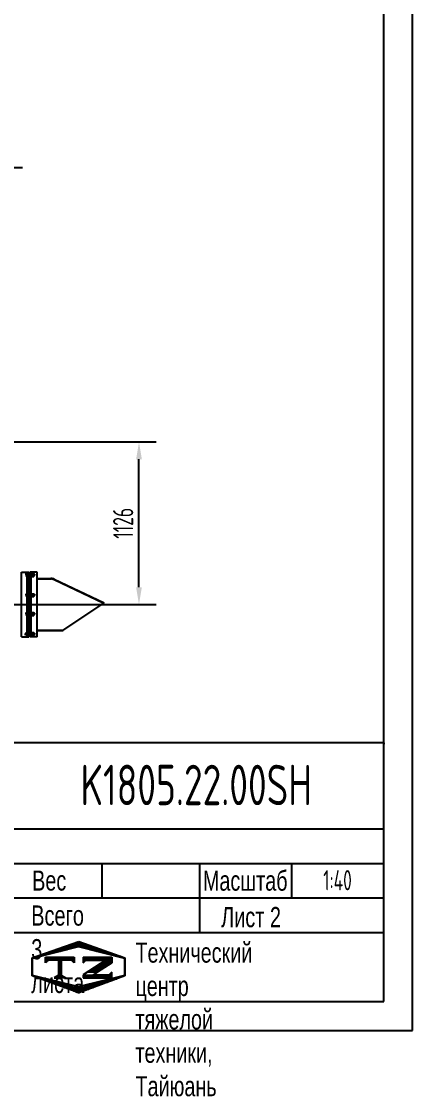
# Model space of a CAD drawing. Header units: millimetres. Extents: x 0 to 16800, y -458 to 11880.
# Drawn here: x 14089 to 16800, y -458 to 6990 of the extents above; entities that cross this region are included whole.
import ezdxf
from ezdxf.enums import TextEntityAlignment as Align

# ---------------------------------------------------------------- set-up
doc = ezdxf.new("R2010")
doc.units = ezdxf.units.MM
doc.header["$LTSCALE"] = 400
doc.linetypes.add('F', pattern=[0.75, 0.5, -0.25])
doc.linetypes.add('G', pattern=[2, 1.25, -0.25, 0.25, -0.25])
for name, color, linetype in [('01', 7, 'Continuous'), ('02', 1, 'Continuous'), ('04', 2, 'F'), ('05', 4, 'G'), ('08', 1, 'Continuous'), ('11', 3, 'Continuous'), ('THICK', 7, 'Continuous')]:
    doc.layers.add(name, color=color, linetype=linetype)
doc.styles.get("Standard").update_dxf_attribs({"font": 'isocp', "width": 0.707, "bigfont": 'intecad.shx'})
doc.dimstyles.new('INTE', dxfattribs={"dimscale": 40, "dimtxt": 3.5, "dimasz": 3, "dimexe": 3, "dimexo": 0, "dimgap": 1, "dimtad": 1, "dimdec": 3, "dimdsep": 46, "dimtxsty": 'Standard', "dimcen": 0, "dimclrd": 1, "dimclre": 1, "dimclrt": 3, "dimaunit": 1, "dimadec": 0, "dimazin": 0, "dimtfac": 1, "dimtmove": 0, "dimatfit": 0, "dimfxl": 1, "dimarcsym": 0})

# ---------------------------------------------------------------- blocks, each defined once
blk = doc.blocks.new('*U26')
at = {"layer": '01'}
for p, q in [((-10.8, 0), (-10.8, 10)), ((-10.8, 10), (0, 10)), ((-10.8, 6), (0, 6)), ((0, 10), (0, 0)), ((0, -10), (0, 0)), ((-10.8, 0), (-10.8, -10)), ((-10.8, -6), (0, -6)), ((-10.8, -10), (0, -10))]:
    blk.add_line(p, q, dxfattribs=at)
at = {"layer": '05'}
blk.add_line((-11.9, 0), (1.1, 0), dxfattribs=at)
blk = doc.blocks.new('*D47')
at = {"layer": '08', "color": 1, "lineweight": -2}
for p, q in [((12684.2, 4076.3), (15023.4, 4076.3)), ((14903.4, 3070.3), (14903.4, 3956.3)), ((13905.4, 2950.3), (15023.4, 2950.3))]:
    blk.add_line(p, q, dxfattribs=at)
at = {"layer": '08', "color": 1}
for points in [[(14883.4, 3956.3), (14923.4, 3956.3), (14903.4, 4076.3)], [(14883.4, 3070.3), (14923.4, 3070.3), (14903.4, 2950.3)]]:
    blk.add_solid(points, dxfattribs=at)
at = {"layer": 'DEFPOINTS', "color": 0}
for p in [(12684.2, 4076.3), (14903.4, 4076.3), (13905.4, 2950.3)]:
    blk.add_point(p, dxfattribs=at)
at = {"layer": '08', "color": 3, "insert": (14793.4, 3513.3), "char_height": 140, "attachment_point": 5, "rotation": 90}
blk.add_mtext('1126', dxfattribs=at)
blk = doc.blocks.new('*U58')
at = {"layer": '01'}
for points in [[(415, 5), (415, 292)], [(25, 5), (415, 5)]]:
    blk.add_lwpolyline(points, dxfattribs=at)
at = {"layer": '02'}
for points in [[(420, 0), (420, 297)], [(0, 0), (420, 0)]]:
    blk.add_lwpolyline(points, dxfattribs=at)
blk = doc.blocks.new('*X62')
at = {"color": 0}
for p, q in [((127.06, 7.8), (132.06, 7.8)), ((127.06, 7.5), (132.06, 7.5)), ((127.06, 7.2), (127.32, 7.2)), ((128.3, 5.7), (130.1, 5.7)), ((128.77, 6), (130.57, 6)), ((129.23, 6.3), (131.04, 6.3)), ((129.7, 6.6), (131.51, 6.6)), ((130.16, 6.9), (131.98, 6.9)), ((130.62, 7.2), (132.06, 7.2)), ((127.84, 5.4), (129.64, 5.4))]:
    blk.add_line(p, q, dxfattribs=at)
blk = doc.blocks.new('*X63')
at = {"color": 0}
for p, q in [((127.06, 4.8), (132.06, 4.8)), ((127.06, 4.5), (132.06, 4.5)), ((131.84, 5.1), (132.06, 5.1))]:
    blk.add_line(p, q, dxfattribs=at)
blk = doc.blocks.new('*X61')
at = {"color": 0}
for p, q in [((122.34, 4.5), (123.72, 4.5)), ((122.82, 4.8), (123.24, 4.8))]:
    blk.add_line(p, q, dxfattribs=at)
blk = doc.blocks.new('*X60')
at = {"color": 0}
for p, q in [((120.53, 7.8), (125.53, 7.8)), ((120.53, 7.5), (125.53, 7.5)), ((120.53, 7.2), (120.79, 7.2)), ((125.27, 7.2), (125.53, 7.2))]:
    blk.add_line(p, q, dxfattribs=at)
blk = doc.blocks.new('*X59')
at = {"color": 0}
for p, q in [((123.24, 9.6), (125.52, 9.6)), ((124.1, 9.9), (128.52, 9.9)), ((124.97, 10.2), (127.67, 10.2)), ((125.83, 10.5), (126.82, 10.5)), ((127.02, 9.6), (129.37, 9.6)), ((118.22, 7.8), (118.32, 7.8)), ((118.22, 7.5), (118.27, 7.5)), ((118.94, 8.1), (119.52, 8.1)), ((119.8, 8.4), (120.72, 8.4)), ((120.66, 8.7), (121.92, 8.7)), ((121.52, 9), (123.12, 9)), ((122.38, 9.3), (124.32, 9.3)), ((128.22, 9.3), (130.22, 9.3)), ((129.42, 9), (131.07, 9)), ((130.62, 8.7), (131.92, 8.7)), ((131.82, 8.4), (132.77, 8.4)), ((133.02, 8.1), (133.62, 8.1)), ((134.22, 7.8), (134.32, 7.8)), ((134.27, 7.5), (134.32, 7.5)), ((118.22, 7.2), (118.27, 7.2)), ((118.22, 6.9), (118.27, 6.9)), ((118.22, 6.6), (118.27, 6.6)), ((118.22, 6.3), (118.27, 6.3)), ((118.22, 6), (118.27, 6)), ((118.22, 5.7), (118.27, 5.7)), ((134.27, 7.2), (134.32, 7.2)), ((134.27, 6.9), (134.32, 6.9)), ((134.27, 6.6), (134.32, 6.6)), ((134.27, 6.3), (134.32, 6.3)), ((134.27, 6), (134.32, 6)), ((134.27, 5.7), (134.32, 5.7)), ((118.22, 5.4), (118.27, 5.4)), ((118.22, 5.1), (118.27, 5.1)), ((118.22, 4.8), (118.27, 4.8)), ((118.79, 4.5), (119.42, 4.5)), ((119.61, 4.2), (120.62, 4.2)), ((120.43, 3.9), (121.82, 3.9)), ((130.72, 3.9), (132.14, 3.9)), ((131.92, 4.2), (132.95, 4.2)), ((133.12, 4.5), (133.76, 4.5)), ((134.27, 5.4), (134.32, 5.4)), ((134.27, 5.1), (134.32, 5.1)), ((134.27, 4.8), (134.32, 4.8)), ((121.26, 3.6), (123.02, 3.6)), ((122.08, 3.3), (124.22, 3.3)), ((122.91, 3), (125.42, 3)), ((123.73, 2.7), (128.89, 2.7)), ((124.55, 2.4), (128.07, 2.4)), ((125.38, 2.1), (127.26, 2.1)), ((127.12, 3), (129.7, 3)), ((128.32, 3.3), (130.51, 3.3)), ((129.52, 3.6), (131.32, 3.6)), ((126.2, 1.8), (126.45, 1.8))]:
    blk.add_line(p, q, dxfattribs=at)

msp = doc.modelspace()

# ---------------------------------------------------------------- linework, layer by layer
at = {"layer": '01', "color": 7, "linetype": 'Continuous'}
for p, q in [((14088.8396, 2725.2865), (14088.8396, 3175.2865)), ((14088.8396, 3175.2865), (14138.8396, 3175.2865)), ((14128.8396, 2725.2865), (14128.8396, 3175.2865)), ((14133.8396, 2725.2865), (14133.8396, 3175.2865)), ((14138.8396, 2725.2865), (14138.8396, 3175.2865)), ((14146.8396, 2725.2865), (14146.8396, 3175.2865)), ((14196.8396, 3175.2865), (14146.8396, 3175.2865)), ((14151.8396, 2725.2865), (14151.8396, 3175.2865)), ((14156.8396, 2725.2865), (14156.8396, 3175.2865)), ((14173.2396, 3161.2865), (14178.8396, 3161.2865)), ((14173.2396, 3149.2865), (14178.8396, 3149.2865)), ((14178.8396, 3161.2865), (14178.8396, 3155.2865)), ((14178.8396, 3149.2865), (14178.8396, 3155.2865)), ((14196.8396, 2725.2865), (14196.8396, 3175.2865)), ((14196.8396, 3130.2865), (14292.9872, 3130.2865)), ((14196.8396, 3127.2865), (14292.9872, 3127.2865)), ((14173.2396, 3021.2865), (14178.8396, 3021.2865)), ((14173.2396, 3009.2865), (14178.8396, 3009.2865)), ((14178.8396, 3021.2865), (14178.8396, 3015.2865)), ((14178.8396, 3009.2865), (14178.8396, 3015.2865)), ((14173.2396, 2891.2865), (14178.8396, 2891.2865)), ((14173.2396, 2879.2865), (14178.8396, 2879.2865)), ((14178.8396, 2891.2865), (14178.8396, 2885.2865)), ((14178.8396, 2879.2865), (14178.8396, 2885.2865)), ((14196.8396, 2770.2865), (14374.8396, 2770.2865)), ((14088.8396, 2725.2865), (14138.8396, 2725.2865)), ((14196.8396, 2725.2865), (14146.8396, 2725.2865)), ((14173.2396, 2751.2865), (14178.8396, 2751.2865)), ((14173.2396, 2739.2865), (14178.8396, 2739.2865)), ((14178.8396, 2751.2865), (14178.8396, 2745.2865)), ((14178.8396, 2739.2865), (14178.8396, 2745.2865))]:
    msp.add_line(p, q, dxfattribs=at)
at = {"layer": '01'}
for p, q in [((14121.3396, 3165.3015), (14128.8396, 3165.3015)), ((14121.3396, 3155.2865), (14121.3396, 3165.3015)), ((14128.8396, 3161.2865), (14121.3396, 3161.2865)), ((14121.3396, 3155.2865), (14121.3396, 3145.2715)), ((14128.8396, 3149.2865), (14121.3396, 3149.2865)), ((14121.3396, 3145.2715), (14128.8396, 3145.2715)), ((14128.8396, 3165.3015), (14128.8396, 3155.2865)), ((14128.8396, 3145.2715), (14128.8396, 3155.2865)), ((14146.8396, 3130.2865), (14146.8396, 3130.2865)), ((14156.8396, 3167.2865), (14159.3396, 3167.2865)), ((14156.8396, 3155.2865), (14156.8396, 3167.2865)), ((14156.8396, 3164.4865), (14156.8396, 3155.2865)), ((14156.8396, 3146.0865), (14156.8396, 3155.2865)), ((14156.8396, 3155.2865), (14156.8396, 3143.2865)), ((14156.8396, 3143.2865), (14159.3396, 3143.2865)), ((14159.3396, 3167.2865), (14159.3396, 3155.2865)), ((14159.3396, 3164.4865), (14162.4396, 3164.4865)), ((14159.3396, 3155.2865), (14159.3396, 3164.4865)), ((14159.3396, 3155.2865), (14162.4396, 3157.0762)), ((14162.4396, 3155.2865), (14159.3396, 3153.4967)), ((14159.3396, 3155.2865), (14159.3396, 3146.0865)), ((14159.3396, 3143.2865), (14159.3396, 3155.2865)), ((14159.3396, 3146.0865), (14162.4396, 3146.0865)), ((14162.4396, 3164.4865), (14162.4396, 3146.0865)), ((14314.2851, 3122.5236), (14659.9196, 2959.7975)), ((14315.563, 3125.2379), (14662.8396, 2961.7386)), ((14121.3396, 3025.3015), (14128.8396, 3025.3015)), ((14121.3396, 3015.2865), (14121.3396, 3025.3015)), ((14128.8396, 3021.2865), (14121.3396, 3021.2865)), ((14121.3396, 3015.2865), (14121.3396, 3005.2715)), ((14128.8396, 3009.2865), (14121.3396, 3009.2865)), ((14121.3396, 3005.2715), (14128.8396, 3005.2715)), ((14128.8396, 3025.3015), (14128.8396, 3015.2865)), ((14128.8396, 3005.2715), (14128.8396, 3015.2865)), ((14156.8396, 3027.2865), (14159.3396, 3027.2865)), ((14156.8396, 3015.2865), (14156.8396, 3027.2865)), ((14156.8396, 3024.4865), (14156.8396, 3015.2865)), ((14156.8396, 3006.0865), (14156.8396, 3015.2865)), ((14156.8396, 3015.2865), (14156.8396, 3003.2865)), ((14156.8396, 3003.2865), (14159.3396, 3003.2865)), ((14159.3396, 3027.2865), (14159.3396, 3015.2865)), ((14159.3396, 3024.4865), (14162.4396, 3024.4865)), ((14159.3396, 3015.2865), (14159.3396, 3024.4865)), ((14159.3396, 3015.2865), (14162.4396, 3017.0762)), ((14162.4396, 3015.2865), (14159.3396, 3013.4967)), ((14159.3396, 3015.2865), (14159.3396, 3006.0865)), ((14159.3396, 3003.2865), (14159.3396, 3015.2865)), ((14159.3396, 3006.0865), (14162.4396, 3006.0865)), ((14162.4396, 3024.4865), (14162.4396, 3006.0865)), ((14374.8396, 2770.2865), (14662.8396, 2961.7386)), ((14121.3396, 2895.3015), (14128.8396, 2895.3015)), ((14121.3396, 2885.2865), (14121.3396, 2895.3015)), ((14128.8396, 2891.2865), (14121.3396, 2891.2865)), ((14121.3396, 2885.2865), (14121.3396, 2875.2715)), ((14128.8396, 2879.2865), (14121.3396, 2879.2865)), ((14121.3396, 2875.2715), (14128.8396, 2875.2715)), ((14128.8396, 2895.3015), (14128.8396, 2885.2865)), ((14128.8396, 2875.2715), (14128.8396, 2885.2865)), ((14156.8396, 2897.2865), (14159.3396, 2897.2865)), ((14156.8396, 2885.2865), (14156.8396, 2897.2865)), ((14156.8396, 2894.4865), (14156.8396, 2885.2865)), ((14156.8396, 2885.2865), (14156.8396, 2873.2865)), ((14156.8396, 2876.0865), (14156.8396, 2885.2865)), ((14156.8396, 2873.2865), (14159.3396, 2873.2865)), ((14159.3396, 2897.2865), (14159.3396, 2885.2865)), ((14159.3396, 2894.4865), (14162.4396, 2894.4865)), ((14159.3396, 2885.2865), (14159.3396, 2894.4865)), ((14162.4396, 2885.2865), (14159.3396, 2887.0762)), ((14159.3396, 2873.2865), (14159.3396, 2885.2865)), ((14159.3396, 2885.2865), (14162.4396, 2883.4967)), ((14159.3396, 2885.2865), (14159.3396, 2876.0865)), ((14159.3396, 2876.0865), (14162.4396, 2876.0865)), ((14162.4396, 2876.0865), (14162.4396, 2894.4865)), ((14146.8396, 2770.2865), (14146.8396, 2770.2865)), ((14156.8396, 2757.2865), (14159.3396, 2757.2865)), ((14156.8396, 2745.2865), (14156.8396, 2757.2865)), ((14159.3396, 2757.2865), (14159.3396, 2745.2865)), ((14196.8396, 2773.2865), (14379.3525, 2773.2865)), ((14196.8396, 2770.2865), (14374.8396, 2770.2865)), ((14121.3396, 2755.3015), (14128.8396, 2755.3015)), ((14121.3396, 2745.2865), (14121.3396, 2755.3015)), ((14128.8396, 2751.2865), (14121.3396, 2751.2865)), ((14121.3396, 2745.2865), (14121.3396, 2735.2715)), ((14128.8396, 2739.2865), (14121.3396, 2739.2865)), ((14121.3396, 2735.2715), (14128.8396, 2735.2715)), ((14128.8396, 2755.3015), (14128.8396, 2745.2865)), ((14128.8396, 2735.2715), (14128.8396, 2745.2865)), ((14156.8396, 2754.4865), (14156.8396, 2745.2865)), ((14156.8396, 2745.2865), (14156.8396, 2733.2865)), ((14156.8396, 2736.0865), (14156.8396, 2745.2865)), ((14156.8396, 2733.2865), (14159.3396, 2733.2865)), ((14159.3396, 2754.4865), (14162.4396, 2754.4865)), ((14159.3396, 2745.2865), (14159.3396, 2754.4865)), ((14162.4396, 2745.2865), (14159.3396, 2747.0762)), ((14159.3396, 2733.2865), (14159.3396, 2745.2865)), ((14159.3396, 2745.2865), (14162.4396, 2743.4967)), ((14159.3396, 2745.2865), (14159.3396, 2736.0865)), ((14159.3396, 2736.0865), (14162.4396, 2736.0865)), ((14162.4396, 2736.0865), (14162.4396, 2754.4865))]:
    msp.add_line(p, q, dxfattribs=at)
for radius in [53, 50]:
    msp.add_arc((14292.9872, 3077.2865), radius, 64.78874866, 90, dxfattribs=at)
for p in [(16600, 1989.2), (16600, 1985.1641), (16600, 1984.45)]:
    msp.add_point(p, dxfattribs=at)
at = {"layer": '02'}
msp.add_line((13972.7127, 5978.2052), (14096.7127, 5978.2052), dxfattribs=at)
at = {"layer": '02', "color": 1, "linetype": 'Continuous'}
for p, q in [((14178.8396, 3160.0865), (14173.2396, 3160.0865)), ((14178.8396, 3150.4865), (14173.2396, 3150.4865)), ((14178.8396, 3020.0865), (14173.2396, 3020.0865)), ((14178.8396, 3010.4865), (14173.2396, 3010.4865)), ((14178.8396, 2890.0865), (14173.2396, 2890.0865)), ((14178.8396, 2880.4865), (14173.2396, 2880.4865)), ((14178.8396, 2750.0865), (14173.2396, 2750.0865)), ((14178.8396, 2740.4865), (14173.2396, 2740.4865))]:
    msp.add_line(p, q, dxfattribs=at)
at = {"layer": '05', "color": 4, "linetype": 'G'}
for p, q in [((14116.4084, 3155.2865), (14181.2447, 3155.2865)), ((14116.4084, 3015.2865), (14181.2447, 3015.2865)), ((14116.4084, 2885.2865), (14181.2447, 2885.2865)), ((14109.0222, 2745.2865), (14164.4762, 2745.2865)), ((14116.4084, 2745.2865), (14181.2447, 2745.2865))]:
    msp.add_line(p, q, dxfattribs=at)
at = {"layer": '05'}
for p, q in [((14157.2429, 3155.2865), (14164.5353, 3155.2865)), ((14160.3875, 3155.2865), (14166.7512, 3155.2865)), ((14157.2429, 3015.2865), (14164.5353, 3015.2865)), ((14160.3875, 3015.2865), (14166.7512, 3015.2865)), ((10620.1963, 2950.2865), (14692.5884, 2950.2865)), ((14157.2429, 2885.2865), (14164.5353, 2885.2865)), ((14160.3875, 2885.2865), (14166.7512, 2885.2865)), ((14157.2429, 2745.2865), (14164.5353, 2745.2865)), ((14160.3875, 2745.2865), (14166.7512, 2745.2865))]:
    msp.add_line(p, q, dxfattribs=at)
at = {"layer": 'THICK'}
for p, q in [((9421.2626, 1993.3243), (16600, 1993.3243)), ((16600, 200), (16600, 1993.3243)), ((14009.6426, 1395.5496), (16600, 1395.5496)), ((14009.6426, 1156.4396), (16600, 1156.4396)), ((14647.2691, 917.3297), (14647.2691, 1156.4396)), ((15324.7471, 678.2198), (15324.7471, 1156.4396)), ((15962.3736, 917.3297), (15962.3736, 1156.4396)), ((14009.6426, 917.3297), (16600, 917.3297)), ((14009.6426, 678.2198), (16600, 678.2198)), ((9426.7026, 200), (16600, 200))]:
    msp.add_line(p, q, dxfattribs=at)
at = {"layer": 'THICK', "color": 3}
for p, q in [((14163.1542, 503.1151), (14486.1535, 615.6155)), ((14486.1535, 615.6155), (14804.958, 503.1151)), ((14165.2516, 500.5815), (14484.0648, 580.2848)), ((14484.0648, 580.2848), (14802.878, 500.5815)), ((14163.1542, 377.8305), (14163.1542, 503.1151)), ((14165.2516, 381.0266), (14165.2516, 500.5815)), ((14255.2759, 466.9789), (14255.2759, 506.8305)), ((14255.2759, 506.8305), (14454.5341, 506.8305)), ((14275.2017, 486.9047), (14255.2759, 466.9789)), ((14434.6083, 486.9047), (14275.2017, 486.9047)), ((14346.1849, 487.095), (14346.1849, 377.7906)), ((14354.9023, 487.095), (14354.9023, 377.7906)), ((14364.8649, 487.095), (14364.8649, 377.7906)), ((14454.5341, 466.9789), (14434.6083, 486.9047)), ((14454.5341, 506.8305), (14454.5341, 466.9789)), ((14515.5498, 506.8305), (14515.5498, 466.9789)), ((14515.5498, 506.8305), (14714.8081, 506.8305)), ((14515.5498, 466.9789), (14535.4757, 486.9047)), ((14672.4614, 486.9047), (14515.5498, 385.3812)), ((14535.4757, 486.9047), (14672.4614, 486.9047)), ((14714.8026, 467.3595), (14612.72, 402.0266)), ((14714.8081, 506.8305), (14714.8081, 466.9789)), ((14802.878, 500.5815), (14802.878, 381.0266)), ((14804.958, 503.1151), (14804.958, 377.8305)), ((14486.1535, 260.2164), (14163.1542, 377.8305)), ((14484.0648, 301.3233), (14165.2516, 381.0266)), ((14354.9023, 386.8993), (14316.297, 362.6094)), ((14354.9023, 386.8993), (14393.5075, 362.6094)), ((14802.878, 381.0266), (14484.0648, 301.3233)), ((14804.958, 377.8305), (14486.1535, 260.2164)), ((14515.5498, 385.3812), (14515.5498, 362.6094)), ((14612.72, 402.0266), (14582.2648, 382.5353)), ((14694.8768, 382.5353), (14582.2648, 382.5353)), ((14714.8026, 402.4611), (14694.8768, 382.5353)), ((14714.8026, 362.6094), (14714.8026, 402.4611)), ((14316.297, 362.6094), (14354.9023, 362.6094)), ((14393.5075, 362.6094), (14354.9023, 362.6094)), ((14515.5498, 362.6094), (14714.8026, 362.6094))]:
    msp.add_line(p, q, dxfattribs=at)

# ---------------------------------------------------------------- block references
at = {"layer": '01', "xscale": -1, "rotation": 180}
for p in [(14173.2396, 3155.2865), (14173.2396, 3015.2865)]:
    msp.add_blockref('*U26', p, dxfattribs=at)
at = {"layer": '01'}
for p in [(14173.2396, 2885.2865), (14173.2396, 2745.2865)]:
    msp.add_blockref('*U26', p, dxfattribs=at)
at = {"layer": '04', "xscale": 40, "yscale": 40, "zscale": 40}
msp.add_blockref('*U58', (0, 0), dxfattribs=at)
at = {"layer": 'THICK', "color": 3, "xscale": 39.85165203753877, "yscale": 39.85165203752376, "zscale": 39.8516520375237}
for name in ['*X59', '*X60', '*X62', '*X61', '*X63']:
    msp.add_blockref(name, (9451.907, 190.2632), dxfattribs=at)

# ---------------------------------------------------------------- texts
at = {"layer": '01', "insert": (14162.7159, 1106.9558), "char_height": 138.790555, "attachment_point": 1}
msp.add_mtext('{\\fArial|b0|i0|c204|p34;Вес}', dxfattribs=at)
at = {"layer": '01', "insert": (14878.9796, 607.7854), "char_height": 138.790555, "width": 6.522206, "attachment_point": 1}
msp.add_mtext('{\\fArial|b0|i0|c204|p34;Технический центр\\Pтяжелой техники, Тайюань}', dxfattribs=at)
at = {"layer": '04', "insert": (14156.0994, 865.45), "char_height": 140, "width": 3.65617, "attachment_point": 1}
msp.add_mtext('{\\fArial|b0|i0|c204|p34;\\C0;Всего 3 листа}', dxfattribs=at)
at = {"layer": '04', "insert": (15472.3229, 854.4909), "char_height": 140, "attachment_point": 1}
msp.add_mtext('{\\fArial|b0|i0|c204|p34;\\C0;Лист 2}', dxfattribs=at)
at = {"layer": '05', "insert": (15346.6593, 1106.2991), "char_height": 138.846093, "attachment_point": 1}
msp.add_mtext('{\\fArial|b0|i0|c204|p34;\\C0;Масштаб}', dxfattribs=at)
at = {"layer": '11'}
for s, height, width, p, p2 in [('K1805.22.00SH', 280, 0.694153, (14497.7671, 1560), (16102.2329, 1560)), ('1:40', 140, 0.657692, (16180.981, 970), (16379.019, 970))]:
    msp.add_text(s, height=height, dxfattribs=dict(at, width=width)).set_placement(p, p2, align=Align.FIT)

# ---------------------------------------------------------------- dimensions: what is measured, and where the dimension line sits
at = {"layer": '08'}
dim = msp.add_linear_dim(base=(14903.3647, 4076.2865), p1=(13905.4239, 2950.2865), p2=(12684.2274, 4076.2865), angle=90, dimstyle='INTE', dxfattribs=at)
dim.commit()
dim.dimension.update_dxf_attribs({"geometry": '*D47', "text_midpoint": (14793.3509, 3513.2865)})

doc.saveas('drawing.dxf')
